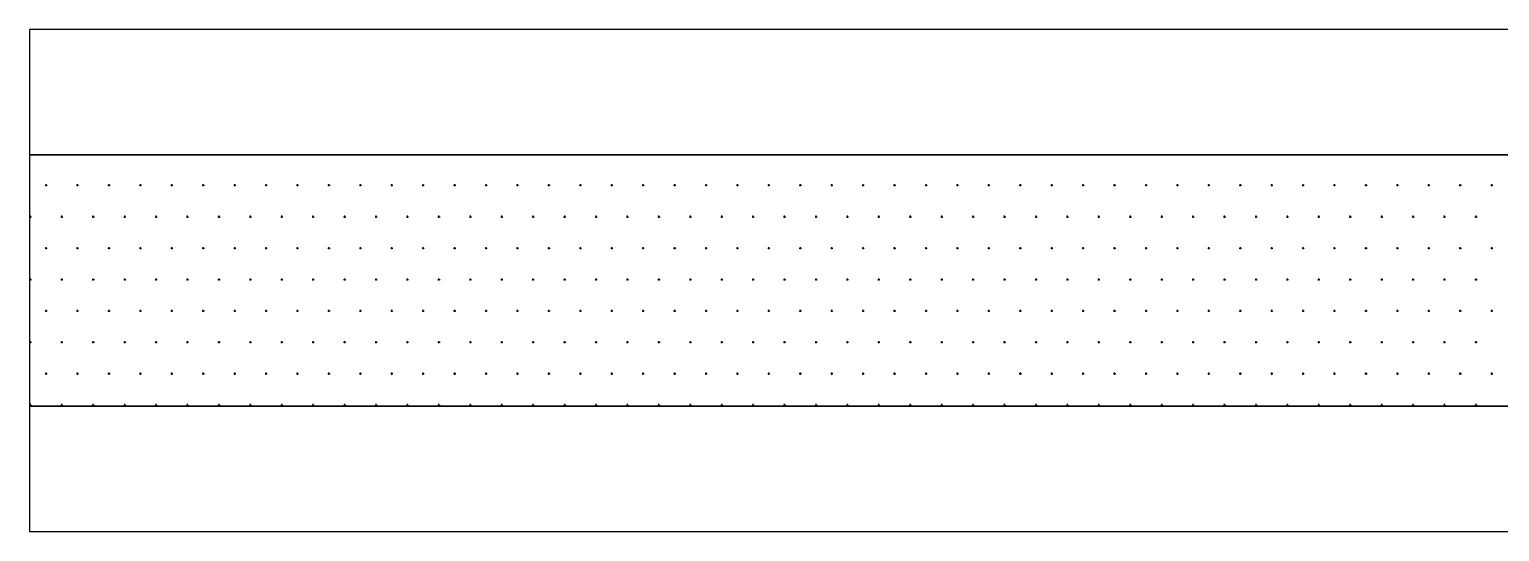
# Model space of a CAD drawing. Extents: x 0 to 291, y 0 to 144.
# Drawn here: x 50.81 to 64.85, y 68 to 72.8 of the extents above; entities that cross this region are included whole.
import ezdxf

# ---------------------------------------------------------------- set-up
doc = ezdxf.new("R2010")
doc.units = 0

msp = doc.modelspace()

# ---------------------------------------------------------------- linework, layer by layer
at = {"layer": 'StackupLayer'}
for p, q in [((106.813, 72.8), (50.813, 72.8)), ((50.813, 72.8), (50.813, 71.6)), ((106.813, 71.6), (50.813, 71.6)), ((50.813, 71.6), (50.813, 69.2)), ((50.813, 71.6), (106.813, 71.6)), ((50.963, 71.31), (50.983, 71.31)), ((50.973, 71.3), (50.973, 71.32)), ((51.263, 71.31), (51.283, 71.31)), ((51.273, 71.3), (51.273, 71.32)), ((51.563, 71.31), (51.583, 71.31)), ((51.573, 71.3), (51.573, 71.32)), ((51.863, 71.31), (51.883, 71.31)), ((51.873, 71.3), (51.873, 71.32)), ((52.163, 71.31), (52.183, 71.31)), ((52.173, 71.3), (52.173, 71.32)), ((52.463, 71.31), (52.483, 71.31)), ((52.473, 71.3), (52.473, 71.32)), ((52.763, 71.31), (52.783, 71.31)), ((52.773, 71.3), (52.773, 71.32)), ((53.063, 71.31), (53.083, 71.31)), ((53.073, 71.3), (53.073, 71.32)), ((53.363, 71.31), (53.383, 71.31)), ((53.373, 71.3), (53.373, 71.32)), ((53.663, 71.31), (53.683, 71.31)), ((53.673, 71.3), (53.673, 71.32)), ((53.963, 71.31), (53.983, 71.31)), ((53.973, 71.3), (53.973, 71.32)), ((54.263, 71.31), (54.283, 71.31)), ((54.273, 71.3), (54.273, 71.32)), ((54.563, 71.31), (54.583, 71.31)), ((54.573, 71.3), (54.573, 71.32)), ((54.863, 71.31), (54.883, 71.31)), ((54.873, 71.3), (54.873, 71.32)), ((55.163, 71.31), (55.183, 71.31)), ((55.173, 71.3), (55.173, 71.32)), ((55.463, 71.31), (55.483, 71.31)), ((55.473, 71.3), (55.473, 71.32)), ((55.763, 71.31), (55.783, 71.31)), ((55.773, 71.3), (55.773, 71.32)), ((56.063, 71.31), (56.083, 71.31)), ((56.073, 71.3), (56.073, 71.32)), ((56.363, 71.31), (56.383, 71.31)), ((56.373, 71.3), (56.373, 71.32)), ((56.663, 71.31), (56.683, 71.31)), ((56.673, 71.3), (56.673, 71.32)), ((56.963, 71.31), (56.983, 71.31)), ((56.973, 71.3), (56.973, 71.32)), ((57.263, 71.31), (57.283, 71.31)), ((57.273, 71.3), (57.273, 71.32)), ((57.563, 71.31), (57.583, 71.31)), ((57.573, 71.3), (57.573, 71.32)), ((57.863, 71.31), (57.883, 71.31)), ((57.873, 71.3), (57.873, 71.32)), ((58.163, 71.31), (58.183, 71.31)), ((58.173, 71.3), (58.173, 71.32)), ((58.463, 71.31), (58.483, 71.31)), ((58.473, 71.3), (58.473, 71.32)), ((58.763, 71.31), (58.783, 71.31)), ((58.773, 71.3), (58.773, 71.32)), ((59.063, 71.31), (59.083, 71.31)), ((59.073, 71.3), (59.073, 71.32)), ((59.363, 71.31), (59.383, 71.31)), ((59.373, 71.3), (59.373, 71.32)), ((59.663, 71.31), (59.683, 71.31)), ((59.673, 71.3), (59.673, 71.32)), ((59.963, 71.31), (59.983, 71.31)), ((59.973, 71.3), (59.973, 71.32)), ((60.263, 71.31), (60.283, 71.31)), ((60.273, 71.3), (60.273, 71.32)), ((60.563, 71.31), (60.583, 71.31)), ((60.573, 71.3), (60.573, 71.32)), ((60.863, 71.31), (60.883, 71.31)), ((60.873, 71.3), (60.873, 71.32)), ((61.163, 71.31), (61.183, 71.31)), ((61.173, 71.3), (61.173, 71.32)), ((61.463, 71.31), (61.483, 71.31)), ((61.473, 71.3), (61.473, 71.32)), ((61.763, 71.31), (61.783, 71.31)), ((61.773, 71.3), (61.773, 71.32)), ((62.063, 71.31), (62.083, 71.31)), ((62.073, 71.3), (62.073, 71.32)), ((62.363, 71.31), (62.383, 71.31)), ((62.373, 71.3), (62.373, 71.32)), ((62.663, 71.31), (62.683, 71.31)), ((62.673, 71.3), (62.673, 71.32)), ((62.963, 71.31), (62.983, 71.31)), ((62.973, 71.3), (62.973, 71.32)), ((63.263, 71.31), (63.283, 71.31)), ((63.273, 71.3), (63.273, 71.32)), ((63.563, 71.31), (63.583, 71.31)), ((63.573, 71.3), (63.573, 71.32)), ((63.863, 71.31), (63.883, 71.31)), ((63.873, 71.3), (63.873, 71.32)), ((64.163, 71.31), (64.183, 71.31)), ((64.173, 71.3), (64.173, 71.32)), ((64.463, 71.31), (64.483, 71.31)), ((64.473, 71.3), (64.473, 71.32)), ((64.763, 71.31), (64.783, 71.31)), ((64.773, 71.3), (64.773, 71.32)), ((50.823, 71), (50.823, 71.02)), ((51.123, 71), (51.123, 71.02)), ((51.423, 71), (51.423, 71.02)), ((51.723, 71), (51.723, 71.02)), ((52.023, 71), (52.023, 71.02)), ((52.323, 71), (52.323, 71.02)), ((52.623, 71), (52.623, 71.02)), ((52.923, 71), (52.923, 71.02)), ((53.223, 71), (53.223, 71.02)), ((53.523, 71), (53.523, 71.02)), ((53.823, 71), (53.823, 71.02)), ((54.123, 71), (54.123, 71.02)), ((54.423, 71), (54.423, 71.02)), ((54.723, 71), (54.723, 71.02)), ((55.023, 71), (55.023, 71.02)), ((55.323, 71), (55.323, 71.02)), ((55.623, 71), (55.623, 71.02)), ((55.923, 71), (55.923, 71.02)), ((56.223, 71), (56.223, 71.02)), ((56.523, 71), (56.523, 71.02)), ((56.823, 71), (56.823, 71.02)), ((57.123, 71), (57.123, 71.02)), ((57.423, 71), (57.423, 71.02)), ((57.723, 71), (57.723, 71.02)), ((58.023, 71), (58.023, 71.02)), ((58.323, 71), (58.323, 71.02)), ((58.623, 71), (58.623, 71.02)), ((58.923, 71), (58.923, 71.02)), ((59.223, 71), (59.223, 71.02)), ((59.523, 71), (59.523, 71.02)), ((59.823, 71), (59.823, 71.02)), ((60.123, 71), (60.123, 71.02)), ((60.423, 71), (60.423, 71.02)), ((60.723, 71), (60.723, 71.02)), ((61.023, 71), (61.023, 71.02)), ((61.323, 71), (61.323, 71.02)), ((61.623, 71), (61.623, 71.02)), ((61.923, 71), (61.923, 71.02)), ((62.223, 71), (62.223, 71.02)), ((62.523, 71), (62.523, 71.02)), ((62.823, 71), (62.823, 71.02)), ((63.123, 71), (63.123, 71.02)), ((63.423, 71), (63.423, 71.02)), ((63.723, 71), (63.723, 71.02)), ((64.023, 71), (64.023, 71.02)), ((64.323, 71), (64.323, 71.02)), ((64.623, 71), (64.623, 71.02)), ((50.813, 71.01), (50.833, 71.01)), ((51.113, 71.01), (51.133, 71.01)), ((51.413, 71.01), (51.433, 71.01)), ((51.713, 71.01), (51.733, 71.01)), ((52.013, 71.01), (52.033, 71.01)), ((52.313, 71.01), (52.333, 71.01)), ((52.613, 71.01), (52.633, 71.01)), ((52.913, 71.01), (52.933, 71.01)), ((53.213, 71.01), (53.233, 71.01)), ((53.513, 71.01), (53.533, 71.01)), ((53.813, 71.01), (53.833, 71.01)), ((54.113, 71.01), (54.133, 71.01)), ((54.413, 71.01), (54.433, 71.01)), ((54.713, 71.01), (54.733, 71.01)), ((55.013, 71.01), (55.033, 71.01)), ((55.313, 71.01), (55.333, 71.01)), ((55.613, 71.01), (55.633, 71.01)), ((55.913, 71.01), (55.933, 71.01)), ((56.213, 71.01), (56.233, 71.01)), ((56.513, 71.01), (56.533, 71.01)), ((56.813, 71.01), (56.833, 71.01)), ((57.113, 71.01), (57.133, 71.01)), ((57.413, 71.01), (57.433, 71.01)), ((57.713, 71.01), (57.733, 71.01)), ((58.013, 71.01), (58.033, 71.01)), ((58.313, 71.01), (58.333, 71.01)), ((58.613, 71.01), (58.633, 71.01)), ((58.913, 71.01), (58.933, 71.01)), ((59.213, 71.01), (59.233, 71.01)), ((59.513, 71.01), (59.533, 71.01)), ((59.813, 71.01), (59.833, 71.01)), ((60.113, 71.01), (60.133, 71.01)), ((60.413, 71.01), (60.433, 71.01)), ((60.713, 71.01), (60.733, 71.01)), ((61.013, 71.01), (61.033, 71.01)), ((61.313, 71.01), (61.333, 71.01)), ((61.613, 71.01), (61.633, 71.01)), ((61.913, 71.01), (61.933, 71.01)), ((62.213, 71.01), (62.233, 71.01)), ((62.513, 71.01), (62.533, 71.01)), ((62.813, 71.01), (62.833, 71.01)), ((63.113, 71.01), (63.133, 71.01)), ((63.413, 71.01), (63.433, 71.01)), ((63.713, 71.01), (63.733, 71.01)), ((64.013, 71.01), (64.033, 71.01)), ((64.313, 71.01), (64.333, 71.01)), ((64.613, 71.01), (64.633, 71.01)), ((50.963, 70.71), (50.983, 70.71)), ((50.973, 70.7), (50.973, 70.72)), ((51.263, 70.71), (51.283, 70.71)), ((51.273, 70.7), (51.273, 70.72)), ((51.563, 70.71), (51.583, 70.71)), ((51.573, 70.7), (51.573, 70.72)), ((51.863, 70.71), (51.883, 70.71)), ((51.873, 70.7), (51.873, 70.72)), ((52.163, 70.71), (52.183, 70.71)), ((52.173, 70.7), (52.173, 70.72)), ((52.463, 70.71), (52.483, 70.71)), ((52.473, 70.7), (52.473, 70.72)), ((52.763, 70.71), (52.783, 70.71)), ((52.773, 70.7), (52.773, 70.72)), ((53.063, 70.71), (53.083, 70.71)), ((53.073, 70.7), (53.073, 70.72)), ((53.363, 70.71), (53.383, 70.71)), ((53.373, 70.7), (53.373, 70.72)), ((53.663, 70.71), (53.683, 70.71)), ((53.673, 70.7), (53.673, 70.72)), ((53.963, 70.71), (53.983, 70.71)), ((53.973, 70.7), (53.973, 70.72)), ((54.263, 70.71), (54.283, 70.71)), ((54.273, 70.7), (54.273, 70.72)), ((54.563, 70.71), (54.583, 70.71)), ((54.573, 70.7), (54.573, 70.72)), ((54.863, 70.71), (54.883, 70.71)), ((54.873, 70.7), (54.873, 70.72)), ((55.163, 70.71), (55.183, 70.71)), ((55.173, 70.7), (55.173, 70.72)), ((55.463, 70.71), (55.483, 70.71)), ((55.473, 70.7), (55.473, 70.72)), ((55.763, 70.71), (55.783, 70.71)), ((55.773, 70.7), (55.773, 70.72)), ((56.063, 70.71), (56.083, 70.71)), ((56.073, 70.7), (56.073, 70.72)), ((56.363, 70.71), (56.383, 70.71)), ((56.373, 70.7), (56.373, 70.72)), ((56.663, 70.71), (56.683, 70.71)), ((56.673, 70.7), (56.673, 70.72)), ((56.963, 70.71), (56.983, 70.71)), ((56.973, 70.7), (56.973, 70.72)), ((57.263, 70.71), (57.283, 70.71)), ((57.273, 70.7), (57.273, 70.72)), ((57.563, 70.71), (57.583, 70.71)), ((57.573, 70.7), (57.573, 70.72)), ((57.863, 70.71), (57.883, 70.71)), ((57.873, 70.7), (57.873, 70.72)), ((58.163, 70.71), (58.183, 70.71)), ((58.173, 70.7), (58.173, 70.72)), ((58.463, 70.71), (58.483, 70.71)), ((58.473, 70.7), (58.473, 70.72)), ((58.763, 70.71), (58.783, 70.71)), ((58.773, 70.7), (58.773, 70.72)), ((59.063, 70.71), (59.083, 70.71)), ((59.073, 70.7), (59.073, 70.72)), ((59.363, 70.71), (59.383, 70.71)), ((59.373, 70.7), (59.373, 70.72)), ((59.663, 70.71), (59.683, 70.71)), ((59.673, 70.7), (59.673, 70.72)), ((59.963, 70.71), (59.983, 70.71)), ((59.973, 70.7), (59.973, 70.72)), ((60.263, 70.71), (60.283, 70.71)), ((60.273, 70.7), (60.273, 70.72)), ((60.563, 70.71), (60.583, 70.71)), ((60.573, 70.7), (60.573, 70.72)), ((60.863, 70.71), (60.883, 70.71)), ((60.873, 70.7), (60.873, 70.72)), ((61.163, 70.71), (61.183, 70.71)), ((61.173, 70.7), (61.173, 70.72)), ((61.463, 70.71), (61.483, 70.71)), ((61.473, 70.7), (61.473, 70.72)), ((61.763, 70.71), (61.783, 70.71)), ((61.773, 70.7), (61.773, 70.72)), ((62.063, 70.71), (62.083, 70.71)), ((62.073, 70.7), (62.073, 70.72)), ((62.363, 70.71), (62.383, 70.71)), ((62.373, 70.7), (62.373, 70.72)), ((62.663, 70.71), (62.683, 70.71)), ((62.673, 70.7), (62.673, 70.72)), ((62.963, 70.71), (62.983, 70.71)), ((62.973, 70.7), (62.973, 70.72)), ((63.263, 70.71), (63.283, 70.71)), ((63.273, 70.7), (63.273, 70.72)), ((63.563, 70.71), (63.583, 70.71)), ((63.573, 70.7), (63.573, 70.72)), ((63.863, 70.71), (63.883, 70.71)), ((63.873, 70.7), (63.873, 70.72)), ((64.163, 70.71), (64.183, 70.71)), ((64.173, 70.7), (64.173, 70.72)), ((64.463, 70.71), (64.483, 70.71)), ((64.473, 70.7), (64.473, 70.72)), ((64.763, 70.71), (64.783, 70.71)), ((64.773, 70.7), (64.773, 70.72)), ((50.813, 70.41), (50.833, 70.41)), ((50.823, 70.4), (50.823, 70.42)), ((51.113, 70.41), (51.133, 70.41)), ((51.123, 70.4), (51.123, 70.42)), ((51.413, 70.41), (51.433, 70.41)), ((51.423, 70.4), (51.423, 70.42)), ((51.713, 70.41), (51.733, 70.41)), ((51.723, 70.4), (51.723, 70.42)), ((52.013, 70.41), (52.033, 70.41)), ((52.023, 70.4), (52.023, 70.42)), ((52.313, 70.41), (52.333, 70.41)), ((52.323, 70.4), (52.323, 70.42)), ((52.613, 70.41), (52.633, 70.41)), ((52.623, 70.4), (52.623, 70.42)), ((52.913, 70.41), (52.933, 70.41)), ((52.923, 70.4), (52.923, 70.42)), ((53.213, 70.41), (53.233, 70.41)), ((53.223, 70.4), (53.223, 70.42)), ((53.513, 70.41), (53.533, 70.41)), ((53.523, 70.4), (53.523, 70.42)), ((53.813, 70.41), (53.833, 70.41)), ((53.823, 70.4), (53.823, 70.42)), ((54.113, 70.41), (54.133, 70.41)), ((54.123, 70.4), (54.123, 70.42)), ((54.413, 70.41), (54.433, 70.41)), ((54.423, 70.4), (54.423, 70.42)), ((54.713, 70.41), (54.733, 70.41)), ((54.723, 70.4), (54.723, 70.42)), ((55.013, 70.41), (55.033, 70.41)), ((55.023, 70.4), (55.023, 70.42)), ((55.313, 70.41), (55.333, 70.41)), ((55.323, 70.4), (55.323, 70.42)), ((55.613, 70.41), (55.633, 70.41)), ((55.623, 70.4), (55.623, 70.42)), ((55.913, 70.41), (55.933, 70.41)), ((55.923, 70.4), (55.923, 70.42)), ((56.213, 70.41), (56.233, 70.41)), ((56.223, 70.4), (56.223, 70.42)), ((56.513, 70.41), (56.533, 70.41)), ((56.523, 70.4), (56.523, 70.42)), ((56.813, 70.41), (56.833, 70.41)), ((56.823, 70.4), (56.823, 70.42)), ((57.113, 70.41), (57.133, 70.41)), ((57.123, 70.4), (57.123, 70.42)), ((57.413, 70.41), (57.433, 70.41)), ((57.423, 70.4), (57.423, 70.42)), ((57.713, 70.41), (57.733, 70.41)), ((57.723, 70.4), (57.723, 70.42)), ((58.013, 70.41), (58.033, 70.41)), ((58.023, 70.4), (58.023, 70.42)), ((58.313, 70.41), (58.333, 70.41)), ((58.323, 70.4), (58.323, 70.42)), ((58.613, 70.41), (58.633, 70.41)), ((58.623, 70.4), (58.623, 70.42)), ((58.913, 70.41), (58.933, 70.41)), ((58.923, 70.4), (58.923, 70.42)), ((59.213, 70.41), (59.233, 70.41)), ((59.223, 70.4), (59.223, 70.42)), ((59.513, 70.41), (59.533, 70.41)), ((59.523, 70.4), (59.523, 70.42)), ((59.813, 70.41), (59.833, 70.41)), ((59.823, 70.4), (59.823, 70.42)), ((60.113, 70.41), (60.133, 70.41)), ((60.123, 70.4), (60.123, 70.42)), ((60.413, 70.41), (60.433, 70.41)), ((60.423, 70.4), (60.423, 70.42)), ((60.713, 70.41), (60.733, 70.41)), ((60.723, 70.4), (60.723, 70.42)), ((61.013, 70.41), (61.033, 70.41)), ((61.023, 70.4), (61.023, 70.42)), ((61.313, 70.41), (61.333, 70.41)), ((61.323, 70.4), (61.323, 70.42)), ((61.613, 70.41), (61.633, 70.41)), ((61.623, 70.4), (61.623, 70.42)), ((61.913, 70.41), (61.933, 70.41)), ((61.923, 70.4), (61.923, 70.42)), ((62.213, 70.41), (62.233, 70.41)), ((62.223, 70.4), (62.223, 70.42)), ((62.513, 70.41), (62.533, 70.41)), ((62.523, 70.4), (62.523, 70.42)), ((62.813, 70.41), (62.833, 70.41)), ((62.823, 70.4), (62.823, 70.42)), ((63.113, 70.41), (63.133, 70.41)), ((63.123, 70.4), (63.123, 70.42)), ((63.413, 70.41), (63.433, 70.41)), ((63.423, 70.4), (63.423, 70.42)), ((63.713, 70.41), (63.733, 70.41)), ((63.723, 70.4), (63.723, 70.42)), ((64.013, 70.41), (64.033, 70.41)), ((64.023, 70.4), (64.023, 70.42)), ((64.313, 70.41), (64.333, 70.41)), ((64.323, 70.4), (64.323, 70.42)), ((64.613, 70.41), (64.633, 70.41)), ((64.623, 70.4), (64.623, 70.42)), ((50.963, 70.11), (50.983, 70.11)), ((50.973, 70.1), (50.973, 70.12)), ((51.263, 70.11), (51.283, 70.11)), ((51.273, 70.1), (51.273, 70.12)), ((51.563, 70.11), (51.583, 70.11)), ((51.573, 70.1), (51.573, 70.12)), ((51.863, 70.11), (51.883, 70.11)), ((51.873, 70.1), (51.873, 70.12)), ((52.163, 70.11), (52.183, 70.11)), ((52.173, 70.1), (52.173, 70.12)), ((52.463, 70.11), (52.483, 70.11)), ((52.473, 70.1), (52.473, 70.12)), ((52.763, 70.11), (52.783, 70.11)), ((52.773, 70.1), (52.773, 70.12)), ((53.063, 70.11), (53.083, 70.11)), ((53.073, 70.1), (53.073, 70.12)), ((53.363, 70.11), (53.383, 70.11)), ((53.373, 70.1), (53.373, 70.12)), ((53.663, 70.11), (53.683, 70.11)), ((53.673, 70.1), (53.673, 70.12)), ((53.963, 70.11), (53.983, 70.11)), ((53.973, 70.1), (53.973, 70.12)), ((54.263, 70.11), (54.283, 70.11)), ((54.273, 70.1), (54.273, 70.12)), ((54.563, 70.11), (54.583, 70.11)), ((54.573, 70.1), (54.573, 70.12)), ((54.863, 70.11), (54.883, 70.11)), ((54.873, 70.1), (54.873, 70.12)), ((55.163, 70.11), (55.183, 70.11)), ((55.173, 70.1), (55.173, 70.12)), ((55.463, 70.11), (55.483, 70.11)), ((55.473, 70.1), (55.473, 70.12)), ((55.763, 70.11), (55.783, 70.11)), ((55.773, 70.1), (55.773, 70.12)), ((56.063, 70.11), (56.083, 70.11)), ((56.073, 70.1), (56.073, 70.12)), ((56.363, 70.11), (56.383, 70.11)), ((56.373, 70.1), (56.373, 70.12)), ((56.663, 70.11), (56.683, 70.11)), ((56.673, 70.1), (56.673, 70.12)), ((56.963, 70.11), (56.983, 70.11)), ((56.973, 70.1), (56.973, 70.12)), ((57.263, 70.11), (57.283, 70.11)), ((57.273, 70.1), (57.273, 70.12)), ((57.563, 70.11), (57.583, 70.11)), ((57.573, 70.1), (57.573, 70.12)), ((57.863, 70.11), (57.883, 70.11)), ((57.873, 70.1), (57.873, 70.12)), ((58.163, 70.11), (58.183, 70.11)), ((58.173, 70.1), (58.173, 70.12)), ((58.463, 70.11), (58.483, 70.11)), ((58.473, 70.1), (58.473, 70.12)), ((58.763, 70.11), (58.783, 70.11)), ((58.773, 70.1), (58.773, 70.12)), ((59.063, 70.11), (59.083, 70.11)), ((59.073, 70.1), (59.073, 70.12)), ((59.363, 70.11), (59.383, 70.11)), ((59.373, 70.1), (59.373, 70.12)), ((59.663, 70.11), (59.683, 70.11)), ((59.673, 70.1), (59.673, 70.12)), ((59.963, 70.11), (59.983, 70.11)), ((59.973, 70.1), (59.973, 70.12)), ((60.263, 70.11), (60.283, 70.11)), ((60.273, 70.1), (60.273, 70.12)), ((60.563, 70.11), (60.583, 70.11)), ((60.573, 70.1), (60.573, 70.12)), ((60.863, 70.11), (60.883, 70.11)), ((60.873, 70.1), (60.873, 70.12)), ((61.163, 70.11), (61.183, 70.11)), ((61.173, 70.1), (61.173, 70.12)), ((61.463, 70.11), (61.483, 70.11)), ((61.473, 70.1), (61.473, 70.12)), ((61.763, 70.11), (61.783, 70.11)), ((61.773, 70.1), (61.773, 70.12)), ((62.063, 70.11), (62.083, 70.11)), ((62.073, 70.1), (62.073, 70.12)), ((62.363, 70.11), (62.383, 70.11)), ((62.373, 70.1), (62.373, 70.12)), ((62.663, 70.11), (62.683, 70.11)), ((62.673, 70.1), (62.673, 70.12)), ((62.963, 70.11), (62.983, 70.11)), ((62.973, 70.1), (62.973, 70.12)), ((63.263, 70.11), (63.283, 70.11)), ((63.273, 70.1), (63.273, 70.12)), ((63.563, 70.11), (63.583, 70.11)), ((63.573, 70.1), (63.573, 70.12)), ((63.863, 70.11), (63.883, 70.11)), ((63.873, 70.1), (63.873, 70.12)), ((64.163, 70.11), (64.183, 70.11)), ((64.173, 70.1), (64.173, 70.12)), ((64.463, 70.11), (64.483, 70.11)), ((64.473, 70.1), (64.473, 70.12)), ((64.763, 70.11), (64.783, 70.11)), ((64.773, 70.1), (64.773, 70.12)), ((50.813, 69.81), (50.833, 69.81)), ((50.823, 69.8), (50.823, 69.82)), ((51.113, 69.81), (51.133, 69.81)), ((51.123, 69.8), (51.123, 69.82)), ((51.413, 69.81), (51.433, 69.81)), ((51.423, 69.8), (51.423, 69.82)), ((51.713, 69.81), (51.733, 69.81)), ((51.723, 69.8), (51.723, 69.82)), ((52.013, 69.81), (52.033, 69.81)), ((52.023, 69.8), (52.023, 69.82)), ((52.313, 69.81), (52.333, 69.81)), ((52.323, 69.8), (52.323, 69.82)), ((52.613, 69.81), (52.633, 69.81)), ((52.623, 69.8), (52.623, 69.82)), ((52.913, 69.81), (52.933, 69.81)), ((52.923, 69.8), (52.923, 69.82)), ((53.213, 69.81), (53.233, 69.81)), ((53.223, 69.8), (53.223, 69.82)), ((53.513, 69.81), (53.533, 69.81)), ((53.523, 69.8), (53.523, 69.82)), ((53.813, 69.81), (53.833, 69.81)), ((53.823, 69.8), (53.823, 69.82)), ((54.113, 69.81), (54.133, 69.81)), ((54.123, 69.8), (54.123, 69.82)), ((54.413, 69.81), (54.433, 69.81)), ((54.423, 69.8), (54.423, 69.82)), ((54.713, 69.81), (54.733, 69.81)), ((54.723, 69.8), (54.723, 69.82)), ((55.013, 69.81), (55.033, 69.81)), ((55.023, 69.8), (55.023, 69.82)), ((55.313, 69.81), (55.333, 69.81)), ((55.323, 69.8), (55.323, 69.82)), ((55.613, 69.81), (55.633, 69.81)), ((55.623, 69.8), (55.623, 69.82)), ((55.913, 69.81), (55.933, 69.81)), ((55.923, 69.8), (55.923, 69.82)), ((56.213, 69.81), (56.233, 69.81)), ((56.223, 69.8), (56.223, 69.82)), ((56.513, 69.81), (56.533, 69.81)), ((56.523, 69.8), (56.523, 69.82)), ((56.813, 69.81), (56.833, 69.81)), ((56.823, 69.8), (56.823, 69.82)), ((57.113, 69.81), (57.133, 69.81)), ((57.123, 69.8), (57.123, 69.82)), ((57.413, 69.81), (57.433, 69.81)), ((57.423, 69.8), (57.423, 69.82)), ((57.713, 69.81), (57.733, 69.81)), ((57.723, 69.8), (57.723, 69.82)), ((58.013, 69.81), (58.033, 69.81)), ((58.023, 69.8), (58.023, 69.82)), ((58.313, 69.81), (58.333, 69.81)), ((58.323, 69.8), (58.323, 69.82)), ((58.613, 69.81), (58.633, 69.81)), ((58.623, 69.8), (58.623, 69.82)), ((58.913, 69.81), (58.933, 69.81)), ((58.923, 69.8), (58.923, 69.82)), ((59.213, 69.81), (59.233, 69.81)), ((59.223, 69.8), (59.223, 69.82)), ((59.513, 69.81), (59.533, 69.81)), ((59.523, 69.8), (59.523, 69.82)), ((59.813, 69.81), (59.833, 69.81)), ((59.823, 69.8), (59.823, 69.82)), ((60.113, 69.81), (60.133, 69.81)), ((60.123, 69.8), (60.123, 69.82)), ((60.413, 69.81), (60.433, 69.81)), ((60.423, 69.8), (60.423, 69.82)), ((60.713, 69.81), (60.733, 69.81)), ((60.723, 69.8), (60.723, 69.82)), ((61.013, 69.81), (61.033, 69.81)), ((61.023, 69.8), (61.023, 69.82)), ((61.313, 69.81), (61.333, 69.81)), ((61.323, 69.8), (61.323, 69.82)), ((61.613, 69.81), (61.633, 69.81)), ((61.623, 69.8), (61.623, 69.82)), ((61.913, 69.81), (61.933, 69.81)), ((61.923, 69.8), (61.923, 69.82)), ((62.213, 69.81), (62.233, 69.81)), ((62.223, 69.8), (62.223, 69.82)), ((62.513, 69.81), (62.533, 69.81)), ((62.523, 69.8), (62.523, 69.82)), ((62.813, 69.81), (62.833, 69.81)), ((62.823, 69.8), (62.823, 69.82)), ((63.113, 69.81), (63.133, 69.81)), ((63.123, 69.8), (63.123, 69.82)), ((63.413, 69.81), (63.433, 69.81)), ((63.423, 69.8), (63.423, 69.82)), ((63.713, 69.81), (63.733, 69.81)), ((63.723, 69.8), (63.723, 69.82)), ((64.013, 69.81), (64.033, 69.81)), ((64.023, 69.8), (64.023, 69.82)), ((64.313, 69.81), (64.333, 69.81)), ((64.323, 69.8), (64.323, 69.82)), ((64.613, 69.81), (64.633, 69.81)), ((64.623, 69.8), (64.623, 69.82)), ((50.963, 69.51), (50.983, 69.51)), ((50.973, 69.5), (50.973, 69.52)), ((51.263, 69.51), (51.283, 69.51)), ((51.273, 69.5), (51.273, 69.52)), ((51.563, 69.51), (51.583, 69.51)), ((51.573, 69.5), (51.573, 69.52)), ((51.863, 69.51), (51.883, 69.51)), ((51.873, 69.5), (51.873, 69.52)), ((52.163, 69.51), (52.183, 69.51)), ((52.173, 69.5), (52.173, 69.52)), ((52.463, 69.51), (52.483, 69.51)), ((52.473, 69.5), (52.473, 69.52)), ((52.763, 69.51), (52.783, 69.51)), ((52.773, 69.5), (52.773, 69.52)), ((53.063, 69.51), (53.083, 69.51)), ((53.073, 69.5), (53.073, 69.52)), ((53.363, 69.51), (53.383, 69.51)), ((53.373, 69.5), (53.373, 69.52)), ((53.663, 69.51), (53.683, 69.51)), ((53.673, 69.5), (53.673, 69.52)), ((53.963, 69.51), (53.983, 69.51)), ((53.973, 69.5), (53.973, 69.52)), ((54.263, 69.51), (54.283, 69.51)), ((54.273, 69.5), (54.273, 69.52)), ((54.563, 69.51), (54.583, 69.51)), ((54.573, 69.5), (54.573, 69.52)), ((54.863, 69.51), (54.883, 69.51)), ((54.873, 69.5), (54.873, 69.52)), ((55.163, 69.51), (55.183, 69.51)), ((55.173, 69.5), (55.173, 69.52)), ((55.463, 69.51), (55.483, 69.51)), ((55.473, 69.5), (55.473, 69.52)), ((55.763, 69.51), (55.783, 69.51)), ((55.773, 69.5), (55.773, 69.52)), ((56.063, 69.51), (56.083, 69.51)), ((56.073, 69.5), (56.073, 69.52)), ((56.363, 69.51), (56.383, 69.51)), ((56.373, 69.5), (56.373, 69.52)), ((56.663, 69.51), (56.683, 69.51)), ((56.673, 69.5), (56.673, 69.52)), ((56.963, 69.51), (56.983, 69.51)), ((56.973, 69.5), (56.973, 69.52)), ((57.263, 69.51), (57.283, 69.51)), ((57.273, 69.5), (57.273, 69.52)), ((57.563, 69.51), (57.583, 69.51)), ((57.573, 69.5), (57.573, 69.52)), ((57.863, 69.51), (57.883, 69.51)), ((57.873, 69.5), (57.873, 69.52)), ((58.163, 69.51), (58.183, 69.51)), ((58.173, 69.5), (58.173, 69.52)), ((58.463, 69.51), (58.483, 69.51)), ((58.473, 69.5), (58.473, 69.52)), ((58.763, 69.51), (58.783, 69.51)), ((58.773, 69.5), (58.773, 69.52)), ((59.063, 69.51), (59.083, 69.51)), ((59.073, 69.5), (59.073, 69.52)), ((59.363, 69.51), (59.383, 69.51)), ((59.373, 69.5), (59.373, 69.52)), ((59.663, 69.51), (59.683, 69.51)), ((59.673, 69.5), (59.673, 69.52)), ((59.963, 69.51), (59.983, 69.51)), ((59.973, 69.5), (59.973, 69.52)), ((60.263, 69.51), (60.283, 69.51)), ((60.273, 69.5), (60.273, 69.52)), ((60.563, 69.51), (60.583, 69.51)), ((60.573, 69.5), (60.573, 69.52)), ((60.863, 69.51), (60.883, 69.51)), ((60.873, 69.5), (60.873, 69.52)), ((61.163, 69.51), (61.183, 69.51)), ((61.173, 69.5), (61.173, 69.52)), ((61.463, 69.51), (61.483, 69.51)), ((61.473, 69.5), (61.473, 69.52)), ((61.763, 69.51), (61.783, 69.51)), ((61.773, 69.5), (61.773, 69.52)), ((62.063, 69.51), (62.083, 69.51)), ((62.073, 69.5), (62.073, 69.52)), ((62.363, 69.51), (62.383, 69.51)), ((62.373, 69.5), (62.373, 69.52)), ((62.663, 69.51), (62.683, 69.51)), ((62.673, 69.5), (62.673, 69.52)), ((62.963, 69.51), (62.983, 69.51)), ((62.973, 69.5), (62.973, 69.52)), ((63.263, 69.51), (63.283, 69.51)), ((63.273, 69.5), (63.273, 69.52)), ((63.563, 69.51), (63.583, 69.51)), ((63.573, 69.5), (63.573, 69.52)), ((63.863, 69.51), (63.883, 69.51)), ((63.873, 69.5), (63.873, 69.52)), ((64.163, 69.51), (64.183, 69.51)), ((64.173, 69.5), (64.173, 69.52)), ((64.463, 69.51), (64.483, 69.51)), ((64.473, 69.5), (64.473, 69.52)), ((64.763, 69.51), (64.783, 69.51)), ((64.773, 69.5), (64.773, 69.52)), ((50.813, 69.21), (50.833, 69.21)), ((106.813, 69.2), (50.813, 69.2)), ((50.813, 69.2), (50.813, 68)), ((50.813, 69.2), (106.813, 69.2)), ((50.823, 69.2), (50.823, 69.22)), ((51.113, 69.21), (51.133, 69.21)), ((51.123, 69.2), (51.123, 69.22)), ((51.413, 69.21), (51.433, 69.21)), ((51.423, 69.2), (51.423, 69.22)), ((51.713, 69.21), (51.733, 69.21)), ((51.723, 69.2), (51.723, 69.22)), ((52.013, 69.21), (52.033, 69.21)), ((52.023, 69.2), (52.023, 69.22)), ((52.313, 69.21), (52.333, 69.21)), ((52.323, 69.2), (52.323, 69.22)), ((52.613, 69.21), (52.633, 69.21)), ((52.623, 69.2), (52.623, 69.22)), ((52.913, 69.21), (52.933, 69.21)), ((52.923, 69.2), (52.923, 69.22)), ((53.213, 69.21), (53.233, 69.21)), ((53.223, 69.2), (53.223, 69.22)), ((53.513, 69.21), (53.533, 69.21)), ((53.523, 69.2), (53.523, 69.22)), ((53.813, 69.21), (53.833, 69.21)), ((53.823, 69.2), (53.823, 69.22)), ((54.113, 69.21), (54.133, 69.21)), ((54.123, 69.2), (54.123, 69.22)), ((54.413, 69.21), (54.433, 69.21)), ((54.423, 69.2), (54.423, 69.22)), ((54.713, 69.21), (54.733, 69.21)), ((54.723, 69.2), (54.723, 69.22)), ((55.013, 69.21), (55.033, 69.21)), ((55.023, 69.2), (55.023, 69.22)), ((55.313, 69.21), (55.333, 69.21)), ((55.323, 69.2), (55.323, 69.22)), ((55.613, 69.21), (55.633, 69.21)), ((55.623, 69.2), (55.623, 69.22)), ((55.913, 69.21), (55.933, 69.21)), ((55.923, 69.2), (55.923, 69.22)), ((56.213, 69.21), (56.233, 69.21)), ((56.223, 69.2), (56.223, 69.22)), ((56.513, 69.21), (56.533, 69.21)), ((56.523, 69.2), (56.523, 69.22)), ((56.813, 69.21), (56.833, 69.21)), ((56.823, 69.2), (56.823, 69.22)), ((57.113, 69.21), (57.133, 69.21)), ((57.123, 69.2), (57.123, 69.22)), ((57.413, 69.21), (57.433, 69.21)), ((57.423, 69.2), (57.423, 69.22)), ((57.713, 69.21), (57.733, 69.21)), ((57.723, 69.2), (57.723, 69.22)), ((58.013, 69.21), (58.033, 69.21)), ((58.023, 69.2), (58.023, 69.22)), ((58.313, 69.21), (58.333, 69.21)), ((58.323, 69.2), (58.323, 69.22)), ((58.613, 69.21), (58.633, 69.21)), ((58.623, 69.2), (58.623, 69.22)), ((58.913, 69.21), (58.933, 69.21)), ((58.923, 69.2), (58.923, 69.22)), ((59.213, 69.21), (59.233, 69.21)), ((59.223, 69.2), (59.223, 69.22)), ((59.513, 69.21), (59.533, 69.21)), ((59.523, 69.2), (59.523, 69.22)), ((59.813, 69.21), (59.833, 69.21)), ((59.823, 69.2), (59.823, 69.22)), ((60.113, 69.21), (60.133, 69.21)), ((60.123, 69.2), (60.123, 69.22)), ((60.413, 69.21), (60.433, 69.21)), ((60.423, 69.2), (60.423, 69.22)), ((60.713, 69.21), (60.733, 69.21)), ((60.723, 69.2), (60.723, 69.22)), ((61.013, 69.21), (61.033, 69.21)), ((61.023, 69.2), (61.023, 69.22)), ((61.313, 69.21), (61.333, 69.21)), ((61.323, 69.2), (61.323, 69.22)), ((61.613, 69.21), (61.633, 69.21)), ((61.623, 69.2), (61.623, 69.22)), ((61.913, 69.21), (61.933, 69.21)), ((61.923, 69.2), (61.923, 69.22)), ((62.213, 69.21), (62.233, 69.21)), ((62.223, 69.2), (62.223, 69.22)), ((62.513, 69.21), (62.533, 69.21)), ((62.523, 69.2), (62.523, 69.22)), ((62.813, 69.21), (62.833, 69.21)), ((62.823, 69.2), (62.823, 69.22)), ((63.113, 69.21), (63.133, 69.21)), ((63.123, 69.2), (63.123, 69.22)), ((63.413, 69.21), (63.433, 69.21)), ((63.423, 69.2), (63.423, 69.22)), ((63.713, 69.21), (63.733, 69.21)), ((63.723, 69.2), (63.723, 69.22)), ((64.013, 69.21), (64.033, 69.21)), ((64.023, 69.2), (64.023, 69.22)), ((64.313, 69.21), (64.333, 69.21)), ((64.323, 69.2), (64.323, 69.22)), ((64.613, 69.21), (64.633, 69.21)), ((64.623, 69.2), (64.623, 69.22)), ((50.813, 68), (106.813, 68))]:
    msp.add_line(p, q, dxfattribs=at)

doc.saveas('drawing.dxf')
